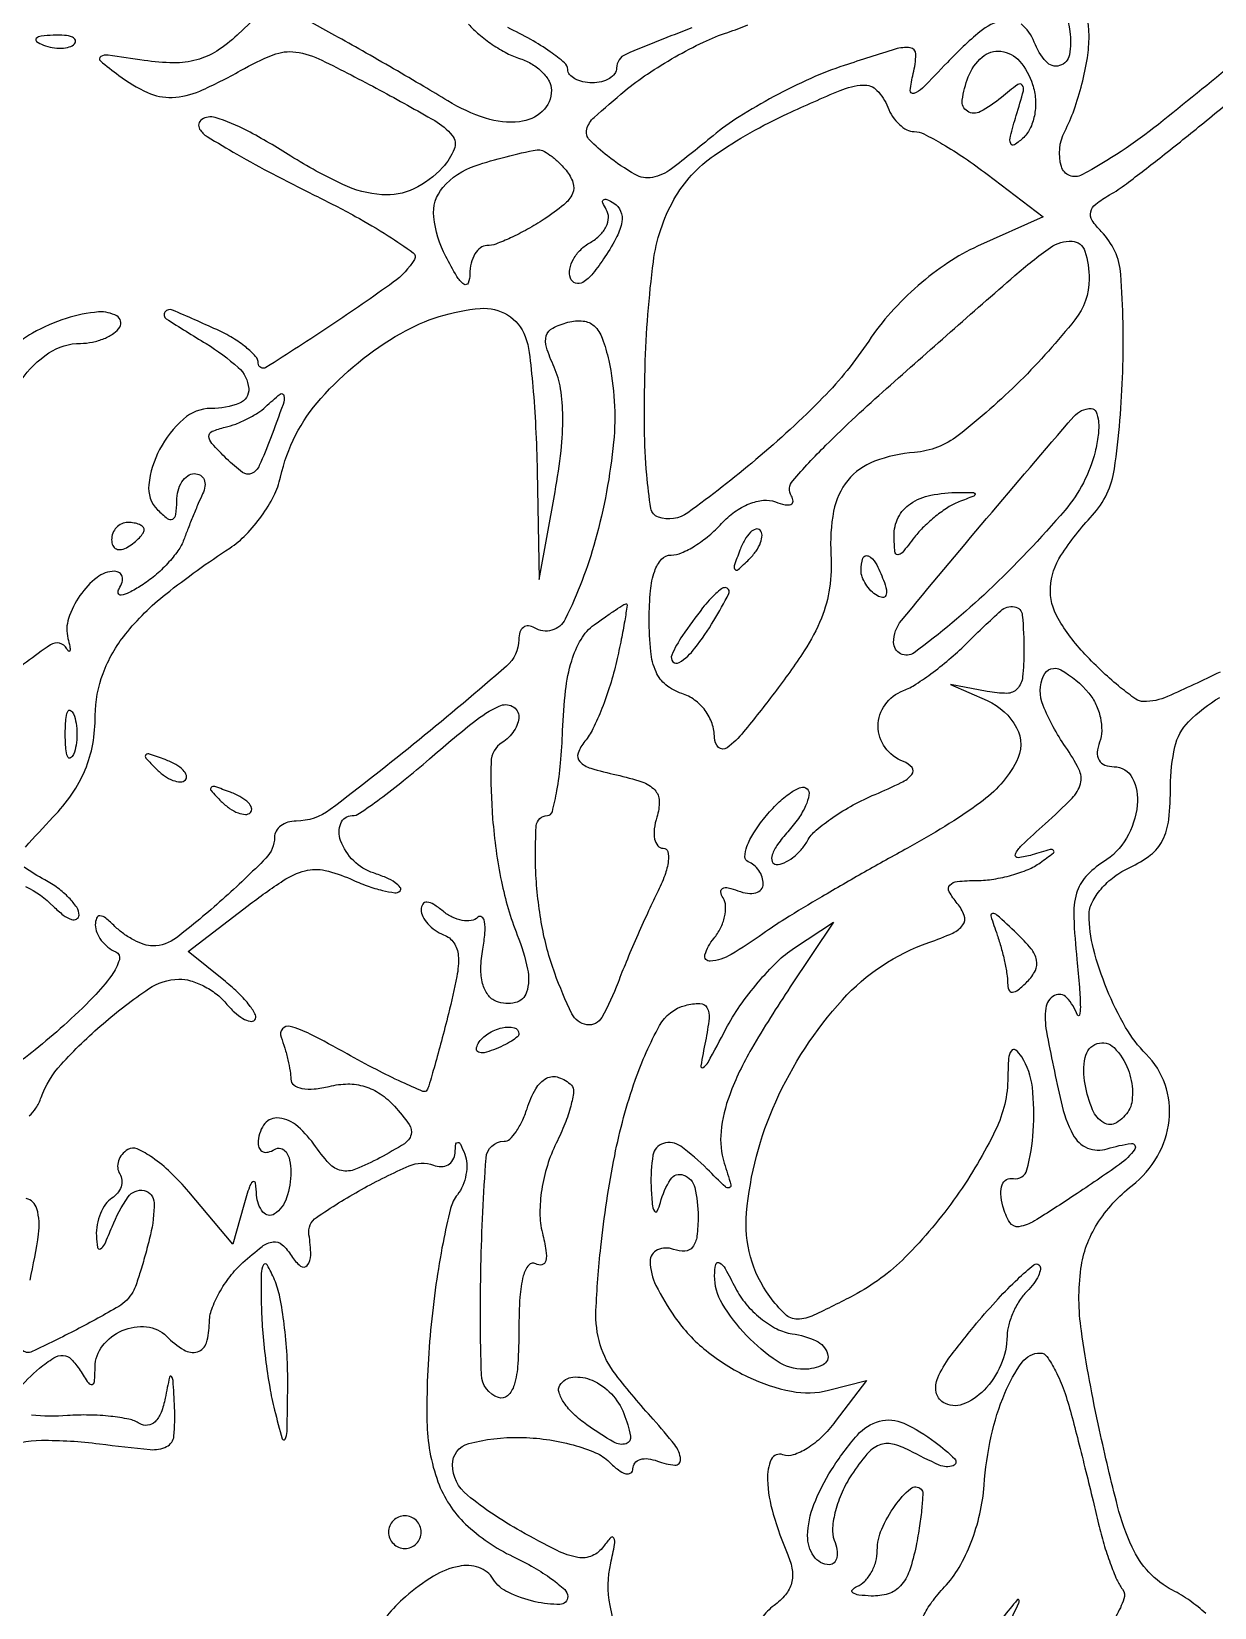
# Model space of a CAD drawing. Extents: x 50 to 925, y 21 to 441.
# Drawn here: x 543.1 to 615.7, y 163.4 to 260.1 of the extents above; entities that cross this region are included whole.
import ezdxf

# ---------------------------------------------------------------- set-up
doc = ezdxf.new("R2010")
doc.units = 0

msp = doc.modelspace()

# ---------------------------------------------------------------- linework, layer by layer
for points in [[(452.57679, 225.095507, -0.000001), (449.993678, 222.798179)], [(444.758148, 218.141907, -0.000001), (443, 216.578295, -0.004631)], [(606.044817, 262.330156, -0.097022), (606.819551, 260.147872, -0.083358), (606.792909, 258.718738, -0.281365), (606.193562, 258.053741, -0.294867), (605.357825, 258.298368, -0.086755), (604.638374, 259.5, 0.131278), (603.831029, 260.6132, 0.232123)], [(621.69578, 262.186219, -0.005688), (612.252595, 254.44663, -0.045361), (607.557386, 251.339928, -0.476141), (606.299381, 251.864228, -0.193463), (606.503667, 254.007091, 0.034388), (607.076996, 255.331634, 0.022514), (607.560452, 256.924184, 0.022659), (607.892541, 258.526196, 0.039793), (608, 259.874282, 0.128362), (607.329934, 262.441337, 0.089132)], [(569.909883, 260.608585, 0.044226), (570.535168, 259.977924, 0.027406), (571.368307, 259.349176, 0.02739), (572.266406, 258.814582, 0.043733), (573.090305, 258.471338, -0.058926), (573.820536, 258.140807, -0.062173), (574.439027, 257.653869, -0.069496), (574.85842, 257.091627, -0.126194), (575, 256.539601, -0.207258), (574.438737, 255.243742, -0.16433), (573.036474, 254.604721, -0.104112), (570.954942, 254.825424, -0.058689), (568.637255, 255.889359, 0.003642), (567.164755, 256.772648, 0.001875), (565.308983, 257.858182, 0.001863), (563.391119, 258.960874, 0.002816), (561.712473, 259.905232), (557.924946, 262.007987), (555.712473, 259.925435, -0.046922), (554.458425, 258.949381, -0.075821), (553.223953, 258.403636, -0.069899), (551.811504, 258.225679, -0.034227), (550, 258.375772, 0.00381), (547.783703, 258.695954, 0.169007), (547.331887, 258.604838, 0.519321), (547.311296, 258.344682, 0.012202), (548.44113, 257.454331, 0.052261), (550.204472, 256.400748, 0.118983), (551.71601, 256.098601, 0.094458), (553.419235, 256.493657, 0.02534), (555.911366, 257.75, -0.034427), (557.924695, 258.719532, -0.130583), (559.29947, 258.885667, -0.080476), (560.91379, 258.386231, -0.008297), (564.465876, 256.549426, -0.006765), (567.839513, 254.674021, -0.092373), (568.904504, 253.767639, -0.274691), (569.028071, 252.923202, -0.08639), (568.318483, 251.799426, -0.098432), (566.552168, 250.487068, -0.13018), (564.589995, 250.122172, -0.091335), (562.185558, 250.754615, -0.030941), (559, 252.5, 0.017947), (556.336725, 254.050484, 0.050965), (554.351709, 254.86522, 0.218411), (553.537934, 254.74852, 0.40868), (553.403864, 254.155551, 0.118184), (553.869083, 253.693533, 0.006144), (555.697303, 252.611559, 0.009452), (557.93018, 251.382469, 0.006705), (560.478438, 250.08523, -0.010547), (562.95989, 248.797896, -0.017722), (564.978985, 247.601015, -0.012053), (566.516458, 246.561227, -0.395252), (566.59782, 246.158277, -0.098263), (565.286686, 244.749378, -0.009675), (561.460378, 242.097367, -0.006015), (557.474156, 239.51581, -0.590448), (557, 239.777349, 0.185677), (556.837411, 240.200082, 0.038988), (556.251803, 240.75502, 0.035956), (555.42816, 241.329084, 0.027329), (554.452947, 241.839485, 0.005238), (551.739592, 243.041611, 0.344437), (551.275193, 242.919639, 0.438015), (551.34695, 242.51416, 0.005611), (553.799498, 240.980859, -0.045472), (555.774969, 239.514962, -0.193277), (556.414958, 238.222179, -0.331476), (555.848874, 237.323906, -0.092341), (554.109963, 237, 0.18417), (552.408106, 236.351128, 0.089183), (550.949838, 234.489073, 0.093904), (550.280872, 232.320544, 0.228182), (550.820206, 230.779794, 0.030674), (551.417538, 230.251578, 0.276227), (551.75, 230.210232, 0.26591), (551.952702, 230.48493, 0.02899), (552, 231.3, -0.061859), (552.08073, 231.950037, -0.080232), (552.318229, 232.500625, -0.097817), (552.670167, 232.869152, -0.154565), (553.083333, 233, -0.134581), (553.448479, 232.899904, -0.165162), (553.677272, 232.632812, -0.131346), (553.72599, 232.227944, -0.073824), (553.583977, 231.75, 0.007817), (553.320325, 231.160516, 0.003981), (553.006525, 230.412006, 0.003954), (552.69511, 229.634823, 0.005911), (552.436429, 228.950445, -0.067805), (552.075522, 228.265525, -0.03121), (551.438123, 227.481754, -0.0302), (550.653701, 226.728323, -0.036672), (549.831143, 226.12662, -0.020541), (549.08194, 225.700464, -0.08307), (548.583226, 225.540528, -0.384173), (548.412576, 225.654542, -0.203177), (548.454374, 225.926175, 0.064834), (548.640028, 226.337384, 0.136712), (548.647966, 226.684564, 0.191398), (548.48282, 226.91245, 0.142317), (548.181462, 227, 0.168653), (547.10484, 226.626217, 0.074037), (546.057245, 225.512175, 0.072618), (545.359362, 224.110221, 0.142997), (545.318852, 222.876748, -0.012366), (545.432644, 222.382992, -0.075124), (545.44619, 222.121765, -0.600595), (545.37826, 222.093768, -0.092196), (545.256139, 222.239898, 0.439474), (544.240429, 222.478148, 0.025003), (541.369366, 220.305823, 0.024039)], [(583.609962, 260.365956, 0.009193), (579.555551, 258.743226, 0.301601), (579, 257.905998, -0.162329), (578.884766, 257.56041, -0.09623), (578.559375, 257.266137, -0.077575), (578.073683, 257.067334, -0.058485), (577.5, 257, -0.052352), (576.926094, 257.060256, -0.072221), (576.440625, 257.239344, -0.09216), (576.114495, 257.50383, -0.178251), (576, 257.814788, 0.222038), (575.808324, 258.225137, 0.021821), (574.918876, 258.905784, 0.024307), (573.72952, 259.65302, 0.016845), (572.319578, 260.384647, 0.00522)], [(602.749506, 260.861981, 0.118224), (601.292303, 260.130135, 0.028025), (599.301502, 258.25, -0.005283), (597.777235, 256.673358, -0.119235), (597.24332, 256.342792, -0.546632), (597.020508, 256.52426, -0.032097), (597.206652, 257.562706, 0.05339), (597.367683, 258.749481, 0.38828), (597.023367, 259.148016, 0.104887), (596.103287, 259.063613, 0.004451), (592.972089, 258.062706, 0.025959), (590.914773, 257.264277, 0.01743), (588.650978, 256.151232, 0.017579), (586.528971, 254.91652, 0.032886), (584.921908, 253.75, -0.010265), (582.365014, 251.711361, -0.116186), (581.191573, 251.185595, -0.181259), (580.127902, 251.366785, -0.032996), (578.44113, 252.504293, -0.035092), (577.338741, 253.489725, -0.263381), (577.167845, 254.14227, -0.145997), (577.614228, 254.872186, -0.009637), (579.5, 256.501956, -0.026628), (580.890008, 257.537288, -0.01738), (582.593119, 258.586612, -0.017491), (584.330125, 259.496343, -0.031691), (585.817002, 260.097328, 0.013541), (587.061281, 260.548475, 0.024888)], [(616.035814, 220.8174, -0.010665), (612.80914, 219.308876, -0.104376), (611.345623, 219, -0.15458), (610.869673, 219.150747, -0.016655), (609.936313, 219.85555, -0.01921), (608.859584, 220.79705, -0.014344), (607.744564, 221.912509, -0.056251), (606.092168, 224.112816, -0.147316), (605.628808, 226.012695, -0.132617), (606.274921, 227.982139, -0.041971), (608.199511, 230.438561, 0.153412), (609.553635, 233.285018, 0.027008), (610.066124, 239.258401, 0.025989), (609.944321, 245.233392, 0.178914), (608.75, 247.862279, -0.050398), (608.194209, 248.549859, -0.202605), (608.099899, 249.070229, -0.174757), (608.405788, 249.551124, -0.036153), (609.254891, 250.114706, 0.034231), (610.289006, 250.795382, 0.004005), (612.475658, 252.487478, 0.00479), (615.04366, 254.547897, 0.003902), (617.754891, 256.801805, -0.000668)], [(542.70704, 210.071933, -0.007877), (544.398606, 211.894167, 0.03996), (545.566043, 213.325771, 0.052435), (546.373464, 214.805658, 0.053708), (546.842236, 216.391759, 0.045044), (547, 218.139421, -0.090798), (547.475072, 220.733934, -0.078593), (548.849684, 223.139969, -0.056579), (551.332227, 225.604869, -0.022192), (555.252128, 228.429545, 0.054559), (556.258709, 229.258706, 0.03794), (557.20485, 230.389115, 0.038311), (557.955857, 231.629395, 0.062141), (558.370642, 232.7881, -0.127134), (560.836609, 237.612197, -0.08115), (565.748073, 241.61153, -0.109014), (570.630703, 243.144815, -0.334582), (573.393011, 241.418213, -0.061344), (573.636544, 240.439482, -0.008398), (573.856593, 238.342288, -0.009547), (574.028847, 235.837257, -0.007937), (574.118796, 233.168213), (574.237592, 226.5), (575.21688, 231.88702, 0.016862), (575.587301, 234.404302, 0.029809), (575.698035, 236.500296, 0.036576), (575.560963, 238.211402, 0.068726), (575.164724, 239.537816, -0.028507), (574.689273, 240.76172, -0.154093), (574.683815, 241.466105, -0.202633), (575.078767, 241.937027, -0.054374), (576.010945, 242.292611, -0.086645), (576.944109, 242.370167, -0.167665), (577.619163, 242.066941, -0.117787), (578.116243, 241.311345, -0.032808), (578.512956, 239.941011, -0.078547), (578.811033, 234.93142, -0.043393), (577.686081, 228.889157, -0.046856), (575.847706, 224.070211, -0.442465), (573.956068, 223.527152, 0.116641), (573.591609, 223.648472, 0.184359), (573.27844, 223.559939, 0.154513), (573.066327, 223.265359, 0.077958), (572.991814, 222.809017, -0.215535), (572.240021, 221.173341, -0.007837), (566.869684, 216.652534, -0.009134), (561.412959, 212.366796, -0.163306), (559.32652, 211.666667, 0.073317), (558.819639, 211.591939, 0.087823), (558.389665, 211.37464, 0.10056), (558.102226, 211.051642, 0.132458), (558, 210.672533, -0.196946), (557.475461, 209.392503, -0.016144), (554.804549, 206.85046, -0.017258), (551.977683, 204.498819, -0.166353), (550.519892, 204, -0.082013), (550.004985, 204.08503, -0.037529), (549.376468, 204.3525, -0.03586), (548.74182, 204.74078, -0.041187), (548.2, 205.2, 0.025038), (547.641963, 205.704783, 0.155213), (547.287313, 205.845325, 0.334005), (547.075196, 205.70775, 0.087902), (547, 205.283333, 0.098624), (547.09287, 204.817085, 0.064321), (547.367188, 204.339849, 0.061265), (547.772075, 203.924404, 0.069318), (548.25, 203.639559, -0.388029), (548.475934, 203.148797, -0.076479), (548.004178, 202.200198, -0.041129), (546.87372, 200.84815, -0.014815), (545.059539, 199.11492, -0.012809), (543.305326, 197.615227, -0.019883), (541.71075, 196.423128, -0.014981)], [(542.94511, 193.568176, 0.083149), (543.355079, 194.033036, 0.052133), (543.672933, 194.686618, -0.097939), (544.90232, 196.720293, -0.030364), (547.477709, 199.223066, -0.028497), (550.274614, 201.364383, -0.143847), (552.127555, 201.959359, -0.078934), (552.843126, 201.863932, -0.045979), (553.648594, 201.540338, -0.044603), (554.415837, 201.056049, -0.056529), (555.020056, 200.475834, 0.033826), (555.54096, 199.928159, 0.054169), (556.060052, 199.546021, 0.073773), (556.500982, 199.37038, 0.259926), (556.784163, 199.45083, 0.325352), (556.833028, 199.760921, 0.044552), (556.462768, 200.349077, 0.03736), (555.832553, 201.059588, 0.022472), (554.989102, 201.807741), (552.694879, 203.66549), (556.381769, 206.477619, -0.016547), (558.536467, 208.011044, -0.083083), (559.883363, 208.611946, -0.119508), (561.106849, 208.631483, -0.051447), (562.663556, 208.107433, 0.019389), (563.690084, 207.686968, 0.028125), (564.627253, 207.403476, 0.027212), (565.386492, 207.262883, 0.232585), (565.704587, 207.371253, 0.378538), (565.71818, 207.591426, 0.078365), (565.410032, 207.879827, 0.047746), (564.840027, 208.191576, 0.024437), (564.075361, 208.476082, -0.120599), (562.859017, 209.217432, -0.106998), (562.057354, 210.467577, -0.18321), (562.063024, 211.520992, -0.310162), (562.760929, 212, 0.150668), (563.226707, 212.143616, 0.008558), (564.470125, 213.02249, 0.012478), (565.927374, 214.147312, 0.008788), (567.510929, 215.480816, -0.010224), (570.215534, 217.745111, -0.059434), (571.790474, 218.727789, -0.234946), (572.607046, 218.709489, -0.278607), (573, 218.059017, -0.091435), (572.925007, 217.652357, -0.053109), (572.699042, 217.208446, -0.050703), (572.367362, 216.796843, -0.059475), (571.975464, 216.484836, 0.254544), (571.289473, 215.283166, 0.024595), (571.390162, 211.807286, 0.030406), (571.927833, 207.962213, 0.043689), (572.900857, 204.666084, -0.039462), (573.53651, 202.577872, -0.131292), (573.473268, 201.157148, -0.263891), (572.783816, 200.515883, -0.151031), (571.616224, 200.593774, -0.14579), (571.099964, 200.991105, -0.093177), (570.775485, 201.681251, -0.069667), (570.665867, 202.633881, -0.038629), (570.784955, 203.8001, 0.022114), (570.919083, 204.789376, 0.061488), (570.896486, 205.489141, 0.194515), (570.727456, 205.771551, 0.364432), (570.478715, 205.758676, -0.14798), (570.073796, 205.559652, -0.084093), (569.523246, 205.562285, -0.07115), (568.914371, 205.760441, -0.059076), (568.342009, 206.131121, 0.032582), (567.771067, 206.545293, 0.122943), (567.3546, 206.682283, 0.266504), (567.103102, 206.561486, 0.151678), (567, 206.229434, 0.11761), (567.102017, 205.801722, 0.065375), (567.405838, 205.356533, 0.059549), (567.853275, 204.962179, 0.059334), (568.381576, 204.683817, -0.151392), (569.008384, 204.190372, -0.136627), (569.277972, 203.407943, -0.064281), (569.189689, 202.114407, -0.012489), (568.674523, 199.826828, -0.003017), (568.239921, 198.1425, -0.004399), (567.834921, 196.663905, -0.002232), (567.475297, 195.416164, -0.074829), (567.345016, 195.135403, -0.362381), (567.112194, 195.065511, -0.006226), (565.80782, 195.641981, -0.012605), (564.251916, 196.400875, -0.007663), (562.450259, 197.37191, 0.008905), (560.184883, 198.585618, 0.056176), (558.961704, 199.048548, 0.283205), (558.485786, 198.900084, 0.277529), (558.398189, 198.404719, -0.018894), (558.628598, 197.72901, -0.015739), (558.823218, 196.995542, -0.016028), (558.958755, 196.312325, -0.040969), (559, 195.809805, 0.244599), (559.182865, 195.458363, 0.107711), (559.680396, 195.249975, 0.069373), (560.438908, 195.216939, 0.037744), (561.359649, 195.375418, -0.059482), (562.497548, 195.520807, -0.076304), (563.540836, 195.369468, -0.076111), (564.492692, 194.911667, -0.05882), (565.361039, 194.15355, -0.027196), (566.270512, 193.031606, -0.22883), (566.38198, 192.408042, -0.186223), (565.968888, 191.854662, -0.017482), (564.474121, 190.98615, -0.026393), (562.974617, 190.282731, -0.148845), (562.104145, 190.203887, -0.158765), (561.367673, 190.625653, -0.031207), (560.404309, 191.833156, 0.071479), (559.285489, 193.025183, 0.166518), (558.147527, 193.433293, 0.258194), (557.328951, 192.995608, 0.144603), (557, 191.881966, 0.117858), (557.079239, 191.550471, 0.186277), (557.29375, 191.357263, 0.154201), (557.617617, 191.338175, 0.076764), (558, 191.5, -0.195087), (558.378235, 191.564242, -0.183858), (558.70625, 191.348987, -0.1076), (558.928341, 190.840809, -0.049451), (559, 190.118034, -0.07954), (558.745801, 188.530218, -0.16558), (558.000556, 187.541046, -0.396751), (557.285401, 187.655333, -0.151615), (556.90032, 188.690983, 0.023579), (556.823344, 189.441583, 0.573685), (556.665066, 189.504757, 0.152141), (556.45868, 189.207505, 0.008053), (556.125904, 188.087553), (555.451167, 185.675107), (552.735386, 188.902629, 0.026655), (551.62035, 190.09283, 0.039682), (550.515945, 190.995778, 0.045828), (549.564841, 191.53337, 0.249078), (548.993491, 191.495977, 0.082607), (548.641887, 191.188582, 0.092489), (548.425256, 190.794937, 0.100621), (548.375734, 190.377465, 0.118317), (548.5, 190, -0.117181), (548.625047, 189.623007, -0.100558), (548.577624, 189.206842, -0.092847), (548.364134, 188.815187, -0.08344), (548.016312, 188.510081, 0.102403), (547.631664, 188.146194, 0.054845), (547.317161, 187.569749, 0.051288), (547.114594, 186.884395, 0.055649), (547.063386, 186.190983, 0.032514), (547.135906, 185.485755, 0.522878), (547.318772, 185.39972, 0.157453), (547.579484, 185.688335, 0.01003), (548.031162, 186.75, -0.054731), (549.011219, 188.580627, -0.303751), (549.995565, 188.973921, -0.352602), (550.607977, 188.221454, -0.060017), (550.380794, 186.25, -0.007617), (550.097955, 185.141642, -0.008571), (549.791679, 184.085411, -0.007966), (549.501839, 183.196833, -0.045138), (549.29833, 182.742888, -0.132713), (548.435369, 181.862758, -0.013428), (545.845624, 180.43277, -0.009137), (543.128274, 179.088553, -0.316612), (542.462328, 179.204338, -0.221347)], [(615.167254, 162.998115, 0.0316), (614.179315, 163.794509, 0.034521), (613.126639, 164.434512, -0.085677), (611.67114, 165.53683, -0.081027), (610.635845, 167.083163, -0.04441), (609.747453, 169.598537, -0.008729), (608.638514, 174.265452, -0.017655), (607.524399, 180.369677, -0.06945), (607.499431, 184.184801, -0.109148), (608.497939, 186.923896, -0.084519), (610.63468, 189.284599, 0.095632), (612.192059, 191.083373, 0.104275), (612.907778, 193.27901, 0.109366), (612.661976, 195.493321, 0.114744), (611.503882, 197.353261, -0.06569), (610.242444, 198.998196, -0.033546), (609.094368, 201.339243, -0.033529), (608.266945, 203.820712, -0.06379), (608, 205.904585, -0.118006), (608.182556, 206.667317, -0.059901), (608.734375, 207.492348, -0.054518), (609.543849, 208.250542, -0.054114), (610.5, 208.818046, 0.057154), (611.768816, 209.581563, 0.112921), (612.513236, 210.483497, 0.089596), (612.890265, 211.763701, 0.02693), (613, 213.799636, -0.055217), (613.268081, 216.21977, -0.139992), (614.106656, 217.759087, -0.065072), (616.025936, 219.260493, -0.005599)], [(542.723622, 207.639452, -0.084122), (544.428571, 206.428571, 0.031321), (545.033055, 205.895422, 0.083167), (545.538393, 205.623147, 0.209066), (545.854854, 205.649775, 0.27532), (546, 205.893388, 0.147813), (545.856218, 206.369126, 0.046143), (545.382715, 206.955596, 0.041555), (544.702805, 207.547477, 0.035473), (543.898606, 208.054265, -0.028778), (542.632284, 208.828801, -0.280477)], [(579.525585, 160.418288, -0.05447), (578.595431, 163.495304, -0.101124), (578.639162, 166.092434, 0.009223), (578.872642, 167.244502, 0.147327), (578.82901, 167.63582, 0.544368), (578.640091, 167.668285, 0.032066), (578.199143, 167.122845, -0.135814), (577.496808, 166.548977, -0.150295), (576.628052, 166.447097, -0.070161), (575.346225, 166.874316, -0.012558), (573.112397, 168.056986, -0.040958), (569.836269, 170.269107, -0.224589), (568.926541, 172.137211, -0.344316), (569.919755, 173.438651, -0.067482), (573.047105, 173.818786, -0.031834), (574.703031, 173.690283, -0.03167), (576.332161, 173.352551, -0.033349), (577.711972, 172.873131, -0.096377), (578.547105, 172.310037, 0.034124), (579.106048, 171.822593, 0.093293), (579.573212, 171.589444, 0.227093), (579.866902, 171.639783, 0.243242), (580, 171.897187, -0.170074), (580.121919, 172.245247, -0.150287), (580.440625, 172.462634, -0.106564), (580.925868, 172.505415, -0.060579), (581.5, 172.361626, 0.073264), (582.582145, 172.119477, 0.465224), (582.926256, 172.471673, 0.142346), (582.572531, 173.357577, 0.018572), (581.25, 174.928324, -0.019513), (578.943854, 177.677776, -0.091019), (577.997499, 179.507248, -0.085149), (577.731091, 181.611217, -0.015894), (578.026483, 185.504698, -0.021747), (578.880056, 191.114643, -0.035552), (580.141872, 195.754011, -0.041112), (581.635954, 199.110411, -0.206365), (583.220724, 200.34747, -0.062166), (584.107843, 200.464898, -0.273005), (584.546642, 200.210392, -0.158364), (584.677034, 199.560704, -0.020894), (584.453328, 198.155136, 0.007195), (584.167929, 196.63198, 0.639883), (584.313152, 196.53195, 0.136007), (584.610828, 196.841932, 0.002416), (585.708085, 198.899263, -0.030783), (586.570444, 200.316356, -0.023185), (587.68105, 201.763468, -0.02364), (588.857005, 203.030287, -0.048867), (589.908256, 203.876314), (592.316512, 205.4541), (589.655846, 201.47705, 0.015122), (587.280818, 197.683576, 0.042725), (585.939931, 194.862764, 0.063452), (585.40879, 192.610629, 0.103417), (585.606465, 190.664558, -0.005488), (586.012869, 189.333606, -0.398817), (585.917378, 189.147278, -0.284206), (585.67434, 189.200498, -0.004003), (584.560503, 190.29664, 0.038535), (582.930521, 191.69303, 0.235812), (581.870453, 191.873002, 0.285696), (581.230135, 191.141811, 0.051252), (581.116001, 189.25, 0.010989), (581.186617, 188.150445, 0.109045), (581.323916, 187.71179, 0.602595), (581.492773, 187.717606, 0.049066), (581.689326, 188.25, -0.079092), (582.308221, 189.660557, -0.352227), (583.107084, 189.927207, -0.24986), (583.790634, 189.157136, -0.059132), (584, 187.393011, -0.029975), (583.926799, 186.173093, -0.129766), (583.661354, 185.504537, -0.223804), (583.193626, 185.252407, -0.105503), (582.5, 185.361626, 0.19848), (581.505563, 185.336304, 0.300624), (581.054586, 184.631807, 0.112007), (581.414363, 183.14703, 0.037568), (582.560704, 181.216795, 0.070522), (584.496783, 179.146144, 0.058482), (587.053523, 177.538456, 0.061781), (589.731577, 176.647725, 0.113855), (592.014531, 176.714051), (594.335499, 177.320998), (592.423153, 174.785744, -0.039779), (591.594999, 173.85242, -0.050545), (590.688754, 173.142501, -0.059586), (589.841158, 172.738822, -0.174709), (589.204236, 172.751869, 0.394433), (588.495699, 172.464763, 0.121571), (588.254027, 171.224583, 0.058446), (588.608826, 169.110259, 0.030952), (589.508731, 166.605392, -0.06274), (589.777038, 165.677467, -0.106001), (589.732668, 164.872409, -0.106009), (589.362152, 164.156348, -0.062756), (588.659905, 163.493267, 0.080418), (587.918424, 162.742137, 0.096944)], [(542.227975, 176.688661, -0.051221), (543.576215, 178.063253, -0.03121), (544.448336, 178.699562, -0.156052), (545.026082, 178.852214, -0.190605), (545.518034, 178.627794, -0.050531), (546.060903, 177.935698, 0.012016), (546.576885, 177.162058, 0.303681), (546.802624, 177.074787, 0.333445), (546.952565, 177.250532, 0.013329), (546.984687, 178.143011, -0.166155), (547.442639, 179.443321, -0.124578), (548.655039, 180.374583, -0.126631), (550.1483, 180.608208, -0.173889), (551.367217, 180.032783, 0.058458), (552.437823, 179.187001, 0.216039), (553.271774, 179.081113, 0.249103), (553.819661, 179.63132, 0.073888), (554, 180.845012, -0.086583), (554.146686, 181.685746, -0.040419), (554.605433, 182.695962, -0.038451), (555.272386, 183.70529, -0.043639), (556.06105, 184.555249, -0.01904), (557.233381, 185.537668, -0.131894), (557.918426, 185.824993, -0.223004), (558.46703, 185.652906, -0.0661), (559.045737, 184.960237, 0.081396), (559.596248, 184.340641, 0.412653), (560.011167, 184.382605, 0.179919), (560.229322, 185.016938, 0.033652), (560.114347, 186.262221, -0.290303), (560.572398, 187.328541, -0.022501), (563.337677, 189.043034, -0.02474), (566.265317, 190.495492, -0.195207), (567.75, 190.533363, 0.091678), (568.23306, 190.446849, 0.127444), (568.656003, 190.558975, 0.13666), (568.951449, 190.853776, 0.113017), (569.078947, 191.281385, -0.01897), (569.136615, 191.841317, -0.404972), (569.256569, 191.934541, -0.263119), (569.411782, 191.822915, -0.012699), (569.673488, 191.216378, -0.084468), (569.799398, 190.635371, -0.055882), (569.753734, 189.952509, -0.054556), (569.554021, 189.276918, -0.068849), (569.222639, 188.716378, 0.107682), (568.809456, 187.875786, 0.011901), (568.342081, 185.771085, 0.014072), (567.910907, 183.206591, 0.010951), (567.582126, 180.397953, 0.02701), (567.354416, 174.795453, 0.084093), (568.032774, 171.092326, 0.115798), (569.730048, 168.499118, 0.079573), (572.638557, 166.501274, -0.01948), (573.926111, 165.827648, -0.027442), (575.012576, 165.122261, -0.026458), (575.811966, 164.471023, -0.211645), (576, 164.046702, -0.411395), (575.519648, 163.5617, -0.060131), (573.996938, 163.730621, -0.052161), (572.336616, 164.308292, -0.145557), (571.425399, 165.120707, 0.174049), (570.545626, 165.821407, 0.132622), (569.307184, 165.901056, 0.08749), (567.764825, 165.295696, 0.041498), (566.035881, 164.031119, 0.043703), (564.887321, 162.844251, 0.101611)], [(542.993882, 183.472875, 0.019572), (543.516715, 186.302889, 0.105353), (543.413432, 187.856408, 0.27464), (542.752871, 188.482252, 0.148263)], [(597.81081, 162.82433, -0.04449), (598.35508, 163.712096, -0.02883), (599.128372, 164.636645, 0.057834), (600.016981, 165.833513, 0.038001), (600.759848, 167.382644, 0.036348), (601.293713, 169.117604, 0.038705), (601.556657, 170.875485, -0.035696), (601.988398, 173.885349, -0.046706), (602.828373, 176.533298, -0.055024), (603.891109, 178.431176, -0.242175), (604.99664, 179, -0.246725), (605.414352, 178.780519, -0.033077), (605.939617, 177.898438, -0.031975), (606.462044, 176.686616, -0.02168), (606.906052, 175.25, -0.001916), (607.33308, 173.595363, -0.001326), (607.804049, 171.720313, -0.001336), (608.247047, 169.916017, -0.002745), (608.582483, 168.5, 0.015353), (608.904667, 167.278139, 0.015699), (609.299117, 166.0875, 0.015645), (609.70555, 165.077541, 0.061082), (610.048529, 164.5, -0.256117), (610.142821, 163.902229, -0.044778), (609.645466, 162.830525, -0.038714)], [(541.220459, 173.156011, -0.092939), (543.688198, 173.639264, -0.034086), (547.25, 173.424905, 0.008026), (550.372512, 173.073064, 0.137507), (551.377155, 173.252916, 0.263592), (551.827386, 173.904157, 0.034334), (551.863818, 175.656162, 0.002321), (551.77671, 177.314054, 0.182417), (551.671998, 177.549796, 0.597699), (551.550031, 177.513994, 0.004483), (551.292323, 176.235169, -0.044257), (551.038316, 175.346294, -0.106325), (550.6657, 174.775888, -0.17117), (550.211813, 174.561522, -0.165424), (549.716404, 174.675272, 0.08846), (549.064347, 174.933532, 0.02298), (547.945031, 175.108087, 0.022632), (546.630288, 175.191677, 0.021374), (545.287899, 175.158777, -0.037226), (543.073297, 175.174661, -0.243835)], [(602.985772, 162.186078, 0.001418), (603.697669, 163.661519, 0.234905), (603.695104, 163.835638, 0.538788), (603.589855, 163.846861, 0.002138), (602.694924, 162.75, -0.078596)]]:
    msp.add_lwpolyline(points, format="xyb")
for points in [[(543.8125, 259.316886, 0.051402), (544.359369, 259.160852, 0.05415), (544.916927, 259.123424, 0.060344), (545.402231, 259.202593, 0.126455), (545.729167, 259.395833, 0.296942), (545.77538, 259.614691, 0.208169), (545.592839, 259.799335, 0.077125), (545.112848, 259.910055, 0.028489), (544.416667, 259.921053, 0.018894), (543.670344, 259.862007, 0.168741), (543.37858, 259.720685, 0.470617), (543.395823, 259.538436, 0.054073)], [(604.531949, 256.899337, -0.059394), (604.704893, 255.993656, -0.059115), (604.66053, 255.071212, -0.063573), (604.413094, 254.251394, -0.098244), (603.986942, 253.649337, -0.039487), (603.413599, 253.185654, -0.497053), (603.186681, 253.261221, -0.146812), (603.1707, 253.714814, -0.00961), (603.531851, 254.992158, 0.006864), (603.969261, 256.507389, 0.243677), (603.894887, 256.85508, 0.401316), (603.618081, 256.888105, 0.012048), (602.62008, 256.099657, -0.048603), (601.333752, 255.227927, -0.269105), (600.53065, 255.249848, -0.299516), (600.211078, 255.936257, -0.055083), (600.58345, 257.356872, -0.122433), (601.433408, 258.572815, -0.211168), (602.591958, 258.932289, -0.188738), (603.738897, 258.322811, -0.100822)], [(595.638374, 255.5, 0.056519), (595.93652, 254.926369, 0.05829), (596.352926, 254.440625, 0.064618), (596.818881, 254.110361, 0.122493), (597.262598, 254, -0.117431), (597.858152, 253.858171, -0.015312), (599.012141, 253.230433, -0.017134), (600.353999, 252.383369, -0.013563), (601.745958, 251.380196), (605.180698, 248.760392), (601.156489, 246.9587, 0.042585), (599.337917, 245.950831, 0.031307), (597.507744, 244.548577, 0.030815), (595.831804, 242.897305, 0.036666), (594.47457, 241.140937, -0.047769), (591.663696, 237.665474, -0.024505), (587.545548, 233.857684, -0.017094), (583.368847, 230.595487, -0.244553), (581.560154, 230.323607, -0.276165), (581.106932, 230.860154, -0.018647), (580.846336, 232.930342, -0.020074), (580.710284, 235.775144, -0.008943), (580.748716, 239.52784, -0.024957), (581.255816, 246.013405, -0.096243), (582.520259, 249.831175, -0.114437), (584.994571, 252.543142, -0.042753), (589.5, 255.109957, -0.008277), (592.7134, 256.528998, -0.084157), (594.12809, 256.862291, -0.220134), (594.981745, 256.531288, -0.100621)], [(575.895041, 251.626467, -0.091611), (576.319112, 250.868352, -0.189221), (576.287901, 250.200768, -0.116935), (575.759042, 249.51019, -0.026104), (574.552669, 248.626467, -0.017366), (573.526391, 248.003853, -0.01937), (572.495458, 247.477775, -0.019074), (571.588898, 247.099852, -0.089444), (571.035183, 247, 0.165124), (570.639797, 246.865765, 0.095144), (570.302275, 246.485938, 0.07632), (570.073057, 245.919348, 0.057203), (569.993839, 245.25, -0.098093), (569.883625, 244.70372, -0.485372), (569.624314, 244.631283, -0.101906), (569.187948, 245.112719, -0.013119), (568.508486, 246.336075, -0.093707), (567.774718, 248.760599, -0.206934), (568.336976, 250.571198, -0.136038), (570.325449, 251.905982, -0.034508), (574.127555, 252.883999, -0.162764), (574.444091, 252.839419, -0.038963), (574.905621, 252.562449, -0.035999), (575.412572, 252.143741, -0.028946)], [(578.284402, 246.3113, -0.024336), (577.536952, 245.283353, -0.085096), (576.924941, 244.742614, -0.222372), (576.477328, 244.690346, -0.236166), (576.166221, 245.001337, -0.12763), (576.128397, 245.557842, -0.080825), (576.35098, 246.172711, -0.071957), (576.792667, 246.750966, -0.066255), (577.391736, 247.19935, 0.066455), (577.972131, 247.63412, 0.086439), (578.35884, 248.172705, 0.104277), (578.496117, 248.727754, 0.148127), (578.366524, 249.215969, -0.035489), (578.150266, 249.628711, -0.334763), (578.193895, 249.811422, -0.288127), (578.396005, 249.837695, -0.030456), (578.834376, 249.602361, -0.157195), (579.246411, 249.118487, -0.140699), (579.321634, 248.461387, -0.079586), (579.018089, 247.558787, -0.024201)], [(608, 244.942128, -0.169256), (607.132371, 242.452478, -0.029499), (603.766562, 238.688774, -0.030393), (599.956024, 235.337203, -0.146253), (597.29248, 234.30353, 0.069686), (594.832027, 233.756193, 0.132302), (593.193576, 232.583732, 0.126386), (592.319933, 230.704487, 0.060741), (592.153038, 228.033215, -0.049966), (592.068835, 225.976289, -0.061792), (591.568442, 224.126495, -0.048148), (590.517733, 222.12704, -0.018018), (588.684769, 219.538192, -0.007808), (586.794225, 217.140781, -0.061681), (585.774671, 216.163488, -0.360748), (585.262819, 216.189823, -0.209736), (585, 216.78881, 0.08339), (584.854659, 217.654197, 0.07584), (584.432773, 218.456357, 0.075559), (583.789137, 219.098701, 0.081739), (583, 219.5, -0.09323), (582.029562, 220.021684, -0.120296), (581.417495, 220.823191, -0.079929), (581.093376, 222.075726, -0.023429), (581, 224.067388, -0.022387), (581.077975, 225.808051, -0.060075), (581.335504, 227.019038, -0.101763), (581.760542, 227.740533, -0.211992), (582.345012, 228, 0.103066), (582.982684, 228.132856, 0.036895), (583.80868, 228.56769, 0.034714), (584.670451, 229.193028, 0.03454), (585.438968, 229.932561, -0.05247), (586.241241, 230.65109, -0.061177), (587.137062, 231.144375, -0.069485), (588.013288, 231.361029, -0.118058), (588.758001, 231.262622, 0.03667), (589.335178, 231.088435, 0.144674), (589.701547, 231.113225, 0.323982), (589.829608, 231.304794, 0.129774), (589.732514, 231.623785, -0.327335), (589.806821, 232.561099, -0.019969), (591.840892, 234.736973, -0.013309), (595.564494, 238.22344, -0.001884), (603.439328, 245.160013, -0.025762), (605.62812, 246.882913, -0.167305), (606.955017, 247.269936, -0.315344), (607.738857, 246.663241, -0.075433)], [(543.151146, 241.626476, 0.149326), (540.775837, 239.166917, 0.031978), (538.396043, 233.655041, 0.031855), (536.860457, 228.314042, 0.479073), (537.917136, 227, 0.285621), (538.33247, 227.258331, 0.021411), (538.89303, 228.530191, 0.024483), (539.456908, 230.212823, 0.015785), (539.951437, 232.209162, -0.032891), (541.02883, 235.9984, -0.066914), (542.445871, 238.744332, -0.093633), (544.151993, 240.412135, -0.147894), (546.095971, 241, 0.050716), (546.824986, 241.074136, 0.047913), (547.538877, 241.29375, 0.051505), (548.134106, 241.616699, 0.104677), (548.5, 242, 0.429027), (548.321622, 242.678787, 0.144234), (547.201748, 242.92542, 0.062963), (545.211676, 242.53137, 0.046314)], [(557.753975, 235.159161, -0.014526), (557.06792, 233.490026, -0.181201), (556.596178, 233.010808, -0.276351), (556.039202, 233.069222, -0.033198), (555.062211, 233.909161, -0.013739), (554.160164, 234.845329, -0.174881), (553.976058, 235.289294, -0.318616), (554.173379, 235.597105, -0.04017), (554.971372, 235.847065, 0.035775), (555.626158, 236.045874, 0.025203), (556.330028, 236.357416, 0.025552), (556.976297, 236.725887, 0.047718), (557.45, 237.097065, -0.019666), (558.347347, 237.885175, -0.578071), (558.576974, 237.796922, -0.125781), (558.525375, 237.253444, -0.004004)], [(608.370183, 234.338789, -0.115842), (606.523539, 230.761726, -0.02651), (601.801647, 225.795881, -0.03101), (597.257044, 222.002333, -0.614606), (596, 222.638681, -0.174313), (596.480558, 223.975228, -0.002788), (601.712186, 230.238454, -0.002385), (607.060683, 236.508576, -0.218319), (608.132511, 237, -0.301096), (608.42962, 236.803246, -0.078127), (608.575884, 236.218269, -0.053273), (608.560955, 235.358987, -0.030531)], [(600, 231.258824, 0.049922), (599.337639, 230.921848, 0.025899), (598.58278, 230.380473, 0.02547), (597.857936, 229.738445, 0.03515), (597.281803, 229.087771, -0.00831), (596.528914, 228.139526, -0.24105), (596.253026, 228.019603, -0.373753), (596.078714, 228.191487, -0.014495), (596.031803, 229.166667, -0.120469), (596.286167, 230.300408, -0.129999), (597.031262, 231.151596, -0.099482), (598.281335, 231.672623, -0.049187), (600, 231.842105, -0.004638), (600.912886, 231.833637, -0.40879), (601, 231.744892, -0.305234), (600.91857, 231.62393, -0.003732)], [(548, 228.940983, 0.108972), (548.078288, 228.586039, 0.182303), (548.29375, 228.3746, 0.161196), (548.6179, 228.343488, 0.082592), (549, 228.5, 0.029505), (549.382774, 228.768994, 0.035638), (549.70625, 229.066025, 0.038439), (549.934461, 229.34829, 0.151918), (550, 229.559017, 0.210953), (549.92554, 229.727648, 0.081139), (549.70625, 229.870461, 0.061769), (549.382849, 229.967655, 0.042167), (549, 230, 0.105053), (548.618444, 229.918938, 0.099167), (548.29375, 229.688914, 0.09642), (548.076123, 229.345238, 0.093332)], [(586.564293, 228.293128, 0.008399), (586.21821, 227.336218, 0.286372), (586.270328, 227.111181, 0.400052), (586.463552, 227.106486, 0.011214), (587.124088, 227.733333, 0.043285), (587.558688, 228.246577, 0.063152), (587.837219, 228.768815, 0.082976), (587.927901, 229.220211, 0.20742), (587.806872, 229.526461, 0.278911), (587.538684, 229.59249, 0.120343), (587.210949, 229.395085, 0.070189), (586.866277, 228.940734, 0.036269)], [(595.381557, 226.448062, -0.036408), (595.556862, 225.868281, -0.155351), (595.525685, 225.512472, -0.32948), (595.325929, 225.393111, -0.1144), (594.988546, 225.507079, -0.061454), (594.610411, 225.810572, -0.051183), (594.290385, 226.21498, -0.053277), (594.072509, 226.65395, -0.088797), (594, 227.059017, -0.079093), (594.117673, 227.798253, -0.444011), (594.441482, 227.942608, -0.168622), (594.894727, 227.51997, -0.029964)], [(584.278145, 224.75, 0.014441), (583.042768, 223.053606, 0.048774), (582.382421, 221.853633, 0.304141), (582.458369, 221.447568, 0.350637), (582.840114, 221.401185, 0.091766), (583.806412, 222.277485, 0.025382), (584.968837, 223.975032, 0.022481), (585.885088, 225.633554, 0.556266), (585.657628, 226, 0.16145), (585.441526, 225.928353, 0.023985), (585.08215, 225.632812, 0.024938), (584.678531, 225.228659, 0.019144)], [(578.993606, 221.471651, -0.019929), (578.60469, 220.01949, -0.018799), (578.094747, 218.573881, -0.019147), (577.546222, 217.328926, -0.059928), (577.051126, 216.561603, 0.086657), (576.636672, 215.837477, 0.282838), (576.744014, 215.319436, 0.132297), (577.40725, 214.910851, 0.018219), (578.99163, 214.501838, -0.026227), (580.553476, 214.071861, -0.122079), (581.33722, 213.576067, -0.189006), (581.616324, 212.897439, -0.081157), (581.472034, 211.911886, 0.045869), (581.311576, 211.179416, 0.080715), (581.334506, 210.561617, 0.123746), (581.528521, 210.154183, 0.223656), (581.855968, 210, -0.338703), (582.135421, 209.786166, -0.100008), (582.172851, 209.21238, -0.05559), (581.952452, 208.331903, -0.025889), (581.484652, 207.25, 0.007565), (580.887843, 205.997756, 0.004594), (580.218213, 204.5, 0.004602), (579.581079, 203.001565, 0.008095), (579.086048, 201.75, -0.03747), (578.09007, 199.6087, -0.311105), (577.178996, 199.160367, -0.247102), (576.256848, 199.833315, -0.027232), (575.200888, 202.320998, -0.042109), (574.409658, 205.262054, -0.033038), (574.038457, 208.545127, -0.028539), (574.068125, 211.363197, -0.393305), (574.75, 212.003242, 0.342057), (575.053984, 212.240867, 0.017723), (575.333826, 213.536596, 0.02199), (575.559581, 215.220272, 0.013494), (575.684301, 217.218618, -0.019478), (575.867368, 219.678121, -0.044303), (576.240483, 221.50195, -0.060631), (576.816752, 222.822571, -0.102066), (577.625431, 223.715376, -0.005148), (578.3134, 224.207642, -0.007674), (578.925987, 224.622642, -0.003827), (579.450776, 224.960819, -0.14214), (579.585819, 225, -0.460019), (579.650889, 224.924063, -0.003118), (579.495825, 223.963548, -0.008734), (579.284165, 222.824727, -0.005149)], [(604, 222.09362, -0.025654), (603.919084, 220.517609, -0.160319), (603.593843, 219.790332, -0.210754), (602.955015, 219.507417, -0.048106), (601.75, 219.621828), (599.5, 220.056416), (601.748716, 219.060907, -0.16688), (603.543562, 217.397264, -0.252049), (603.541042, 215.313382, -0.113791), (601.335909, 212.807426, -0.031333), (596.857122, 210, 0.004615), (594.210324, 208.531639, 0.00461), (591.589969, 207.014062, 0.004515), (589.326332, 205.647316, 0.018134), (587.981785, 204.75, -0.023373), (586.021174, 203.471015, -0.108988), (584.745518, 203.056527, -0.534693), (584.422101, 203.451753, -0.099451), (584.963645, 204.456195, 0.056704), (585.378318, 205.089897, 0.060271), (585.629752, 205.787886, 0.067571), (585.689079, 206.442203, 0.127957), (585.534152, 206.944741, -0.094525), (585.392464, 207.315441, -0.337373), (585.501202, 207.527314, -0.170056), (585.848134, 207.565272, -0.034637), (586.448062, 207.381557, 0.057277), (587.042248, 207.228584, 0.102031), (587.544118, 207.261659, 0.148255), (587.873424, 207.469743, 0.180135), (588, 207.809678, 0.082526), (587.930828, 208.225912, 0.067238), (587.728517, 208.630551, 0.068014), (587.429078, 208.962654, 0.08901), (587.075803, 209.166667, -0.326324), (586.868743, 209.473397, -0.080852), (586.995666, 210.104634, -0.05243), (587.419563, 210.950539, -0.028637), (588.100807, 211.891663, -0.027483), (588.893824, 212.762306, -0.045103), (589.664118, 213.394087, -0.058615), (590.307692, 213.728883, -0.295146), (590.68554, 213.647793, -0.246765), (590.804632, 213.264885, -0.059512), (590.601074, 212.609648, -0.04749), (590.154672, 211.820876, -0.031423), (589.505548, 211.006131, 0.02878), (588.884452, 210.234957, 0.070169), (588.548016, 209.589301, 0.166691), (588.543972, 209.181415, 0.323187), (588.795322, 209, 0.107696), (589.277633, 209.105105, 0.054562), (589.813898, 209.42521, 0.050537), (590.318813, 209.893848, 0.052912), (590.710694, 210.447523, -0.088355), (591.244463, 211.098939, -0.026544), (592.264885, 211.882768, -0.025698), (593.524785, 212.656173, -0.02529), (594.864005, 213.300772, 0.013525), (596.471923, 214.028631, 0.102351), (597.128533, 214.534152, 0.368403), (597.130492, 214.947314, 0.126463), (596.60362, 215.321864, -0.145282), (595.476367, 216.187648, -0.157902), (595.050239, 217.499474, -0.15805), (595.474216, 218.811116, -0.145576), (596.59985, 219.67669, 0.052207), (597.373785, 220.07053, 0.017225), (598.421437, 220.801963, 0.016943), (599.535469, 221.69883, 0.018426), (600.554396, 222.645305, -0.012271), (602.586898, 224.580419, -0.227582), (603.414565, 224.826303, -0.343349), (603.901475, 224.304223, -0.022274)], [(607.989431, 219.512735, -0.065458), (608.418406, 218.831533, -0.054222), (608.690651, 218.017988, -0.056234), (608.77444, 217.201285, -0.08931), (608.64326, 216.512735, 0.073557), (608.504221, 215.889672, 0.152052), (608.616375, 215.408694, 0.167795), (608.969747, 215.106539, 0.094009), (609.531385, 215, -0.28155), (610.652194, 214.314537, -0.147081), (610.957586, 212.64526, -0.104007), (610.287128, 210.611127, -0.122327), (608.879392, 209.156752, 0.068322), (607.792602, 208.251201, 0.119102), (607.230609, 207.228797, 0.07645), (607.063081, 205.751292, 0.016319), (607.250398, 203.166205, -0.006311), (607.409007, 201.453574, -0.017206), (607.464138, 200.237885, -0.064596), (607.406967, 199.75606, -0.739061), (607.287672, 199.75, 0.101028), (606.633403, 200.817146, 0.337787), (605.874129, 200.945856, 0.244714), (605.341749, 200.179601, 0.078387), (605.383553, 198.75, 0.009), (606.278244, 194.418468, 0.064045), (607.01082, 192.409095, 0.176954), (607.904005, 191.588617, 0.17682), (609.116075, 191.536841, -0.04617), (610.596893, 191.860303, -0.651104), (610.802625, 191.516528, -0.085261), (609.859797, 190.573205, -0.007736), (607.102588, 188.686587, -0.006793), (604.646205, 187.108592, -0.102073), (603.697231, 186.757893, -0.301645), (603.130122, 187.021685, -0.073559), (602.705148, 188.019515, -0.047345), (602.583156, 188.769918, -0.108204), (602.667843, 189.333958, -0.176317), (602.940505, 189.648852, -0.175267), (603.35256, 189.715813, 0.394416), (604.18808, 190.246015, 0.046388), (604.575403, 192.626973, 0.045178), (604.516533, 195.334363, 0.113759), (603.865313, 197.183688, 0.08105), (603.495382, 197.59967, 0.437986), (603.229356, 197.561243, 0.133219), (603.059374, 197.075814, 0.01649), (603.015313, 195.945781, -0.111601), (602.262537, 192.705637, -0.041149), (599.865115, 188.640155, -0.041197), (596.717852, 184.883918, -0.077361), (593.540967, 182.53524, -0.00888), (591.10411, 181.314383, -0.109244), (590.097765, 181.079751, -0.198568), (589.343916, 181.381371, -0.041722), (588.39362, 182.47637, -0.182503), (586.973713, 187.600102, -0.08313), (588.764313, 194.425241, -0.078432), (592.862084, 200.693525, -0.125612), (598.161465, 204.206132, 0.020982), (599.632195, 204.789108, 0.131374), (600.255238, 205.293552, 0.249099), (600.336072, 205.864309, 0.086503), (599.909555, 206.60898, -0.044509), (599.412755, 207.329316, -0.317178), (599.452541, 207.727958, -0.195085), (599.904481, 207.958501, -0.019984), (601.127555, 208.015313, 0.038397), (602.145825, 208.10024, 0.028869), (603.243719, 208.343089, 0.029503), (604.255303, 208.694565, 0.057614), (605, 209.109645, 0.006874), (605.810489, 209.709745, 0.460229), (605.819202, 209.8623, 0.265318), (605.6175, 209.913054, 0.004685), (604.5, 209.589838, -0.044073), (603.636808, 209.412316, -0.574466), (603.478931, 209.623182, -0.10424), (603.858853, 210.169178, -0.006605), (605.30635, 211.496011, 0.015708), (606.961172, 213.069261, 0.130923), (607.469448, 213.959283, 0.182519), (607.378507, 214.843038, 0.036869), (606.55635, 216.223011, -0.056896), (605.173953, 218.769533, -0.201281), (605.198692, 220.591042, -0.444244), (606.266755, 220.949555, -0.091708)], [(545.662281, 215.75, -0.174857), (545.474999, 215.540618, -0.447206), (545.306058, 215.601562, -0.078554), (545.189089, 216.10856, -0.017491), (545.157895, 217, -0.017491), (545.189089, 217.89144, -0.078554), (545.306058, 218.398438, -0.447206), (545.474999, 218.459382, -0.174857), (545.662281, 218.25, -0.057986), (545.818615, 217.679992, -0.037979), (545.87034, 217, -0.037979), (545.818615, 216.320008, -0.057986)], [(550.733333, 214.875912, 0.043285), (551.246577, 214.441312, 0.063152), (551.768815, 214.162781, 0.082976), (552.220211, 214.072099, 0.20742), (552.526461, 214.193128, 0.278911), (552.59249, 214.461316, 0.120343), (552.395085, 214.789051, 0.070189), (551.940734, 215.133723, 0.036269), (551.293128, 215.435707, 0.008399), (550.336218, 215.78179, 0.286372), (550.111181, 215.729672, 0.400052), (550.106486, 215.536448, 0.011214)], [(554.733333, 212.875912, 0.043285), (555.246577, 212.441312, 0.063152), (555.768815, 212.162781, 0.082976), (556.220211, 212.072099, 0.20742), (556.526461, 212.193128, 0.278911), (556.59249, 212.461316, 0.120343), (556.395085, 212.789051, 0.070189), (555.940734, 213.133723, 0.036269), (555.293128, 213.435707, 0.008399), (554.336218, 213.78179, 0.286372), (554.111181, 213.729672, 0.400052), (554.106486, 213.536448, 0.011214)], [(602.358029, 204.668213, -0.016529), (602.603803, 203.884891, -0.014176), (602.811421, 203.046038, -0.014405), (602.956448, 202.273079, -0.039185), (603, 201.718213, 0.089308), (603.076157, 201.295244, 0.333623), (603.289765, 201.158182, 0.154073), (603.646973, 201.300557, 0.0251), (604.207143, 201.807143, 0.079865), (604.700738, 202.489833, 0.171886), (604.781333, 203.125232, 0.120304), (604.439427, 203.826339, 0.030455), (603.565172, 204.757143, 0.00323), (602.341568, 205.895597, 0.206993), (602.071897, 205.98938, 0.484558), (601.968034, 205.835864, 0.007368)], [(573, 198.606989, -0.2252), (572.911231, 198.419896, -0.029412), (572.544118, 198.154486, -0.029555), (572.042538, 197.875192, -0.020646), (571.448062, 197.618443, -0.036408), (570.868281, 197.443138, -0.155351), (570.512472, 197.474315, -0.32948), (570.393111, 197.674071, -0.1144), (570.507079, 198.011454, -0.115814), (571.098109, 198.603931, -0.080554), (571.973761, 198.969265, -0.115534), (572.708846, 198.972535, -0.349578)], [(610.396256, 196.409758, -0.044889), (610.588142, 195.734042, -0.041972), (610.662068, 195.019408, -0.044764), (610.6165, 194.372114, -0.098775), (610.444227, 193.909758, -0.11656), (609.675304, 193.141217, -0.278682), (608.899469, 193.133842, -0.165166), (608.215907, 193.930159, -0.048311), (607.755249, 195.5, -0.096083), (607.759705, 197.153119, -0.267301), (608.494729, 197.996829, -0.289324), (609.533709, 197.751887, -0.102758)], [(576.226727, 195.43994, -0.233768), (576.358718, 195.049646, -0.03082), (576.184573, 194.167014, -0.030519), (575.826771, 193.077984, -0.021073), (575.296756, 191.893042, 0.040699), (574.747036, 190.522246, 0.036708), (574.403469, 189.032455, 0.038286), (574.292625, 187.590774, 0.061604), (574.443444, 186.369314, -0.021399), (574.664141, 185.297726, -0.092801), (574.648146, 184.651651, -0.288212), (574.418339, 184.415149, -0.200659), (574.040082, 184.475228, 0.377175), (573.606461, 184.401786, 0.107221), (573.271394, 183.73895, 0.047874), (573.061595, 182.428419, 0.015768), (573, 180.475684, -0.014959), (572.936027, 178.337894, -0.057146), (572.705588, 177.026914, -0.132591), (572.307053, 176.37952, -0.277645), (571.75, 176.258636, -0.312841), (570.699431, 177.680169, -0.012988), (570.67223, 184.341196, -0.012721), (570.986188, 190.969412, -0.393056), (572.094642, 192, 0.191715), (572.434365, 192.13523, 0.050194), (572.825331, 192.5875, 0.043526), (573.20044, 193.234328, 0.032811), (573.5, 194, -0.051407), (574.031629, 195.22299, -0.144023), (574.694384, 195.868141, -0.205725), (575.4405, 195.928012, -0.115429)], [(557.1886, 182, 0.016751), (557.262245, 180.441552, 0.010868), (557.446761, 178.646875, 0.01093), (557.703663, 176.900363, 0.020318), (558, 175.5, 0.005869), (558.472446, 173.730493, 0.674306), (558.647883, 173.710831, 0.120032), (558.770938, 174.17918, 0.001835), (558.8114, 177, 0.017314), (558.766614, 178.869543, 0.016405), (558.592863, 180.765625, 0.016611), (558.328439, 182.431596, 0.05386), (558, 183.5, 0.025783), (557.552026, 184.41009, 0.591563), (557.320648, 184.408573, 0.122368), (557.183983, 183.878506, 0.005632)], [(589.775032, 180.180449, -0.073225), (591.249784, 179.742237, -0.206562), (591.950345, 178.956861, -0.373094), (591.667707, 178.275498, -0.116368), (590.5, 178, -0.14827), (588.852659, 178.499485, -0.055097), (586.97944, 180.073675, -0.055025), (585.483914, 182.033201, -0.138472), (585.014742, 183.75, -0.049315), (585.089092, 184.442373, -0.513319), (585.310691, 184.540478, -0.133115), (585.662383, 184.180969, -0.0107), (586.289774, 183, 0.058283), (586.936629, 182.019907, 0.047734), (587.833438, 181.140507, 0.049563), (588.830887, 180.485361, 0.085071)], [(604.183333, 182.783333, 0.054239), (603.727916, 182.21672, 0.037601), (603.338262, 181.492292, 0.037955), (603.066465, 180.729877, 0.061592), (602.968197, 180.05, -0.09673), (602.58239, 178.269422, -0.089963), (601.549916, 176.712888, -0.112541), (600.240477, 175.852107, -0.231764), (599.0497, 175.969284, -0.211178), (598.617102, 176.600281, -0.147021), (598.71082, 177.47109, -0.062053), (599.456775, 178.764592, -0.012836), (601.097352, 180.823809, -0.011147), (602.426325, 182.336947, -0.018697), (603.61668, 183.539327, -0.013313), (604.611577, 184.423264, -0.389354), (604.923426, 184.409907, -0.236865), (605.008067, 184.154702, -0.070639), (604.888861, 183.749264, -0.054025), (604.604201, 183.268895, -0.035641)], [(579.44622, 175.279553, -0.038905), (579.854845, 173.903384, -0.390087), (579.575615, 173.430073, -0.210959), (578.825562, 173.52195, -0.018329), (577.172938, 174.591423, -0.036748), (576.368201, 175.248162, -0.053762), (575.775866, 175.943698, -0.068662), (575.463203, 176.573336, -0.222929), (575.515295, 177.024748, -0.236704), (576.318008, 177.519516, -0.127012), (577.49396, 177.323517, -0.097606), (578.677343, 176.49216, -0.099672)], [(598.55887, 173.531803, -0.033593), (599.754456, 172.494309, -0.561535), (599.654796, 172.076953, -0.184296), (598.806717, 172.120597, -0.018872), (596.968394, 173.016915, 0.064852), (595.925705, 173.411618, 0.159038), (595.118333, 173.344384, 0.119384), (594.358109, 172.782887, 0.029246), (593.424185, 171.524635, 0.039705), (592.837882, 170.453128, 0.040526), (592.433002, 169.309624, 0.043812), (592.251418, 168.262587, 0.113118), (592.358664, 167.50772, -0.048892), (592.517726, 166.93007, -0.089381), (592.514174, 166.442893, -0.139147), (592.355098, 166.123506, -0.2111), (592.075604, 166, -0.248697), (591.100414, 166.517033, -0.155193), (590.72452, 167.786589, -0.08879), (591.104892, 169.690522, -0.047571), (592.192738, 171.835429, -0.037568), (593.775998, 173.963945, -0.150045), (595.138763, 174.815078, -0.174108), (596.619559, 174.689888, -0.054669)], [(597.381944, 167.159722, -0.032736), (596.968571, 165.623418, -0.100761), (596.427866, 164.698758, -0.136494), (595.675121, 164.216801, -0.084028), (594.625, 164.078947, -0.022), (593.8752, 164.139911, -0.11624), (593.491406, 164.282867, -0.457448), (593.468527, 164.465345, -0.113975), (593.75, 164.662281, 0.103807), (594.228102, 164.982673, 0.06532), (594.632812, 165.522774, 0.061435), (594.906735, 166.189354, 0.066895), (595, 166.883333, -0.102531), (595.269358, 168.183068, -0.053148), (596.089333, 169.632301, -0.060845), (597.040621, 170.668655, -0.391327), (597.690278, 170.643056, -0.209923), (597.791783, 170.382559, -0.011504), (597.733194, 169.486337, -0.016253), (597.600593, 168.393888, -0.011026)], [(565, 168, 0.099038), (565.076342, 167.618362, 0.097945), (565.29375, 167.29375, 0.097945), (565.618362, 167.076342, 0.099038), (566, 167, 0.099038), (566.381638, 167.076342, 0.097945), (566.70625, 167.29375, 0.097945), (566.923658, 167.618362, 0.099038), (567, 168, 0.099038), (566.923658, 168.381638, 0.097945), (566.70625, 168.70625, 0.097945), (566.381638, 168.923658, 0.099038), (566, 169, 0.099038), (565.618362, 168.923658, 0.097945), (565.29375, 168.70625, 0.097945), (565.076342, 168.381638, 0.099038)]]:
    msp.add_lwpolyline(points, format="xyb", close=True)

doc.saveas('drawing.dxf')
